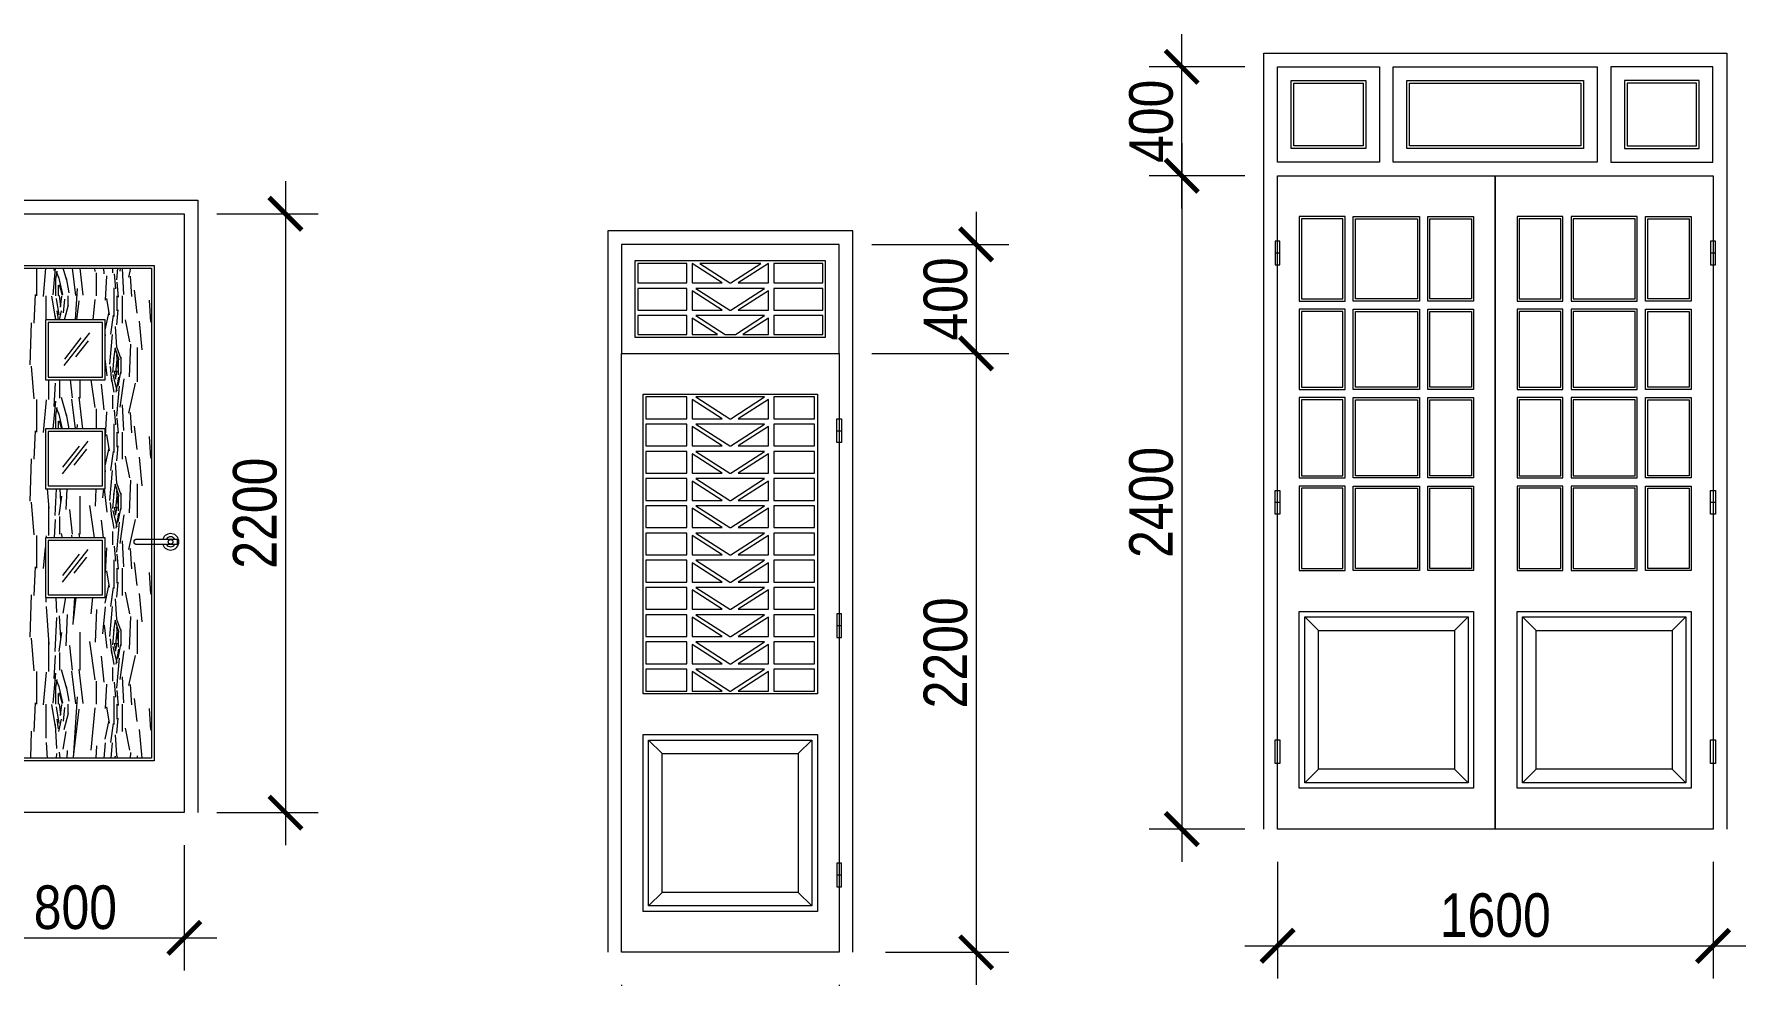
# Model space of a CAD drawing. Header units: millimetres. Extents: x -37049 to 129367, y 25385 to 90033.
# Drawn here: x 46464 to 52750, y 39067 to 42526 of the extents above; entities that cross this region are included whole.
import ezdxf

# ---------------------------------------------------------------- set-up
doc = ezdxf.new("R2010")
doc.units = ezdxf.units.MM
doc.header["$MEASUREMENT"] = 0
for name, color, linetype, lineweight in [('NCKHBAO', 191, 'Continuous', 13), ('NCUA', 4, 'Continuous', 20), ('NCUAKHBAO', 191, 'Continuous', 18), ('NCUAMANH', 32, 'Continuous', 9), ('NKT', 9, 'Continuous', 0), ('NMANH3', 25, 'Continuous', 9), ('NTHEP', 7, 'Continuous', 20)]:
    doc.layers.add(name, color=color, linetype=linetype, lineweight=lineweight)
doc.styles.add('AVO', font='vhelvcn.ttf')
doc.dimstyles.new('100', dxfattribs={"dimscale": 0, "dimtxt": 160, "dimasz": 120, "dimexe": 120, "dimexo": 120, "dimgap": 30, "dimtad": 1, "dimdec": 0, "dimzin": 0, "dimdsep": 46, "dimtxsty": 'AVO', "dimblk1": 'ARCHTICK', "dimblk2": 'ARCHTICK', "dimsah": 1, "dimcen": -2, "dimdle": 120, "dimclrd": 256, "dimclre": 256, "dimclrt": 7, "dimadec": 0, "dimazin": 0, "dimtfac": 1, "dimtdec": 0, "dimtix": 1, "dimtmove": 2, "dimatfit": 3, "dimldrblk": 'ARCHTICK', "dimfxl": 0, "dimtolj": 1, "dimtzin": 0, "dimlwd": 0, "dimlwe": 0, "dimarcsym": 0})

# ---------------------------------------------------------------- blocks, each defined once
blk = doc.blocks.new('_ARCHTICK')
at = {"color": 0, "linetype": 'ByBlock', "const_width": 0.15}
blk.add_lwpolyline([(-0.5, -0.5), (0.5, 0.5)], dxfattribs=at)
blk = doc.blocks.new('*D451')
at = {"layer": 'DEFPOINTS', "color": 0}
for p in [(51030.4, 39605.9), (52630.4, 39605.9), (52630.4, 39177)]:
    blk.add_point(p, dxfattribs=at)
at = {"layer": 'NKT', "lineweight": 0}
for p, q in [((51030.4, 39485.9), (51030.4, 39057)), ((52630.4, 39485.9), (52630.4, 39057)), ((50910.4, 39177), (52750.4, 39177))]:
    blk.add_line(p, q, dxfattribs=at)
at = {"layer": 'NKT', "lineweight": 0, "xscale": 120, "yscale": 120, "zscale": 120}
for p, rotation in [((51030.4, 39177), 179.9999999999985), ((52630.4, 39177), 359.9999999999985)]:
    blk.add_blockref('_ARCHTICK', p, dxfattribs=dict(at, rotation=rotation))
at = {"layer": 'NKT', "color": 7, "insert": (51830.4, 39288.7), "char_height": 160, "attachment_point": 5, "style": 'AVO'}
blk.add_mtext('\\A1;1600', dxfattribs=at)
blk = doc.blocks.new('*D452')
at = {"layer": 'DEFPOINTS', "color": 0}
for p in [(51030.4, 42005.7), (50678.6, 39605.9), (51030.4, 39605.9)]:
    blk.add_point(p, dxfattribs=at)
at = {"layer": 'NKT', "lineweight": 0}
for p, q in [((50678.6, 42125.7), (50678.6, 39485.9)), ((50910.4, 42005.7), (50558.6, 42005.7)), ((50910.4, 39605.9), (50558.6, 39605.9))]:
    blk.add_line(p, q, dxfattribs=at)
at = {"layer": 'NKT', "lineweight": 0, "xscale": 120, "yscale": 120, "zscale": 120}
for p, rotation in [((50678.6, 42005.7), 89.99999999999848), ((50678.6, 39605.9), 269.9999999999985)]:
    blk.add_blockref('_ARCHTICK', p, dxfattribs=dict(at, rotation=rotation))
at = {"layer": 'NKT', "color": 7, "insert": (50566.8, 40805.8), "char_height": 160, "attachment_point": 5, "rotation": 90, "style": 'AVO'}
blk.add_mtext('\\A1;2400', dxfattribs=at)
blk = doc.blocks.new('*D453')
at = {"layer": 'DEFPOINTS', "color": 0}
for p in [(50678.6, 42405.7), (51030.4, 42405.7), (51030.4, 42005.7)]:
    blk.add_point(p, dxfattribs=at)
at = {"layer": 'NKT', "lineweight": 0}
for p, q in [((50678.6, 41885.7), (50678.6, 42525.7)), ((50910.4, 42405.7), (50558.6, 42405.7)), ((50910.4, 42005.7), (50558.6, 42005.7))]:
    blk.add_line(p, q, dxfattribs=at)
at = {"layer": 'NKT', "lineweight": 0, "xscale": 120, "yscale": 120, "zscale": 120}
for p, rotation in [((50678.6, 42405.7), 89.99999999999847), ((50678.6, 42005.7), 269.9999999999985)]:
    blk.add_blockref('_ARCHTICK', p, dxfattribs=dict(at, rotation=rotation))
at = {"layer": 'NKT', "color": 7, "insert": (50566.8, 42205.7), "char_height": 160, "attachment_point": 5, "rotation": 90, "style": 'AVO'}
blk.add_mtext('\\A1;400', dxfattribs=at)
blk = doc.blocks.new('*D478')
at = {"layer": 'DEFPOINTS', "color": 0}
for p in [(48620.3, 39153.2), (49420.3, 39153.2), (49420.3, 38787.4)]:
    blk.add_point(p, dxfattribs=at)
at = {"layer": 'NKT', "lineweight": 0}
for p, q in [((48620.3, 39033.2), (48620.3, 38667.4)), ((49420.3, 39033.2), (49420.3, 38667.4)), ((48500.3, 38787.4), (49540.3, 38787.4))]:
    blk.add_line(p, q, dxfattribs=at)
at = {"layer": 'NKT', "lineweight": 0, "xscale": 120, "yscale": 120, "zscale": 120}
for p, rotation in [((48620.3, 38787.4), 179.9999999999985), ((49420.3, 38787.4), 359.9999999999985)]:
    blk.add_blockref('_ARCHTICK', p, dxfattribs=dict(at, rotation=rotation))
at = {"layer": 'NKT', "color": 7, "insert": (49020.3, 38899.1), "char_height": 160, "attachment_point": 5, "style": 'AVO'}
blk.add_mtext('\\A1;800', dxfattribs=at)
blk = doc.blocks.new('*D479')
at = {"layer": 'DEFPOINTS', "color": 0}
for p in [(49420.3, 41753.1), (49420.3, 41353.1), (49923.3, 41353.1)]:
    blk.add_point(p, dxfattribs=at)
at = {"layer": 'NKT', "lineweight": 0}
for p, q in [((49923.3, 41873.1), (49923.3, 41233.1)), ((49540.3, 41753.1), (50043.3, 41753.1)), ((49540.3, 41353.1), (50043.3, 41353.1))]:
    blk.add_line(p, q, dxfattribs=at)
at = {"layer": 'NKT', "lineweight": 0, "xscale": 120, "yscale": 120, "zscale": 120}
for p, rotation in [((49923.3, 41753.1), 89.99999999999848), ((49923.3, 41353.1), 269.9999999999985)]:
    blk.add_blockref('_ARCHTICK', p, dxfattribs=dict(at, rotation=rotation))
at = {"layer": 'NKT', "color": 7, "insert": (49811.6, 41553.1), "char_height": 160, "attachment_point": 5, "rotation": 90, "style": 'AVO'}
blk.add_mtext('\\A1;400', dxfattribs=at)
blk = doc.blocks.new('*D480')
at = {"layer": 'DEFPOINTS', "color": 0}
for p in [(49420.3, 41353.1), (49470.3, 39153.2), (49923.3, 39153.2)]:
    blk.add_point(p, dxfattribs=at)
at = {"layer": 'NKT', "lineweight": 0}
for p, q in [((49923.3, 41473.1), (49923.3, 39033.2)), ((49540.3, 41353.1), (50043.3, 41353.1)), ((49590.3, 39153.2), (50043.3, 39153.2))]:
    blk.add_line(p, q, dxfattribs=at)
at = {"layer": 'NKT', "lineweight": 0, "xscale": 120, "yscale": 120, "zscale": 120}
for p, rotation in [((49923.3, 41353.1), 89.99999999999848), ((49923.3, 39153.2), 269.9999999999985)]:
    blk.add_blockref('_ARCHTICK', p, dxfattribs=dict(at, rotation=rotation))
at = {"layer": 'NKT', "color": 7, "insert": (49811.6, 40253.1), "char_height": 160, "attachment_point": 5, "rotation": 90, "style": 'AVO'}
blk.add_mtext('\\A1;2200', dxfattribs=at)
blk = doc.blocks.new('A$C4F583141')
at = {"layer": 'NMANH3'}
for p, q in [((0, 0), (112.9, 144)), ((2.1, 29.3), (74.8, 122.1)), ((51.5, 39.4), (106.5, 109.4))]:
    blk.add_line(p, q, dxfattribs=at)
blk = doc.blocks.new('A$C1F1B4075')
at = {"layer": 'NTHEP', "ltscale": 10000}
blk.add_lwpolyline([(10, 40.4), (158.4, 40.4), (158.4, 20.2), (10, 20.2, -0.414214), (0, 30.2), (0, 30.4, -0.414214)], format="xyb", close=True, dxfattribs=at)
blk.add_circle((134, 30.3), 8.5, dxfattribs=at)
for radius, start, end in [(30.3, 199.46085, 160.53915), (18.2, 33.57988, 146.42012), (18.2, 213.57988, 326.42012)]:
    blk.add_arc((134, 30.3), radius, start, end, dxfattribs=at)
blk = doc.blocks.new('*D722')
at = {"layer": 'DEFPOINTS', "color": 0}
for p in [(46214.8, 39666.2), (47014.8, 39666.2), (47014.8, 39205.9)]:
    blk.add_point(p, dxfattribs=at)
at = {"layer": 'NKT', "lineweight": 0}
for p, q in [((46214.8, 39546.2), (46214.8, 39085.9)), ((47014.8, 39546.2), (47014.8, 39085.9)), ((46094.8, 39205.9), (47134.8, 39205.9))]:
    blk.add_line(p, q, dxfattribs=at)
at = {"layer": 'NKT', "lineweight": 0, "xscale": 120, "yscale": 120, "zscale": 120}
for p, rotation in [((46214.8, 39205.9), 179.9999999999985), ((47014.8, 39205.9), 359.9999999999985)]:
    blk.add_blockref('_ARCHTICK', p, dxfattribs=dict(at, rotation=rotation))
at = {"layer": 'NKT', "color": 7, "insert": (46614.8, 39317.6), "char_height": 160, "attachment_point": 5, "style": 'AVO'}
blk.add_mtext('\\A1;800', dxfattribs=at)
blk = doc.blocks.new('*D723')
at = {"layer": 'DEFPOINTS', "color": 0}
for p in [(47014.8, 41866.2), (47014.8, 39666.2), (47386.6, 39666.2)]:
    blk.add_point(p, dxfattribs=at)
at = {"layer": 'NKT', "lineweight": 0}
for p, q in [((47386.6, 41986.2), (47386.6, 39546.2)), ((47134.8, 41866.2), (47506.6, 41866.2)), ((47134.8, 39666.2), (47506.6, 39666.2))]:
    blk.add_line(p, q, dxfattribs=at)
at = {"layer": 'NKT', "lineweight": 0, "xscale": 120, "yscale": 120, "zscale": 120}
for p, rotation in [((47386.6, 41866.2), 89.99999999999848), ((47386.6, 39666.2), 269.9999999999985)]:
    blk.add_blockref('_ARCHTICK', p, dxfattribs=dict(at, rotation=rotation))
at = {"layer": 'NKT', "color": 7, "insert": (47274.9, 40766.2), "char_height": 160, "attachment_point": 5, "rotation": 90, "style": 'AVO'}
blk.add_mtext('\\A1;2200', dxfattribs=at)

msp = doc.modelspace()

# ---------------------------------------------------------------- hatches: boundary and pattern name
at = {"layer": 'NCUAMANH', "lineweight": 0, "ltscale": 10000}
h = msp.add_hatch(dxfattribs=at)
h.set_pattern_fill('WOOD8,_O', color=256, scale=500, angle=90, pattern_type=2)
h.set_pattern_definition([(79.6952, (-1526240.027, -1189783.603), (499.9974378, 3000.0004804), [55.9015, -5534.268]), (90, (-1526230.03, -1189728.6), (-500, 500), [55, -445]), (108.4349, (-1526230.03, -1189673.6), (-499.999202, 1000.000217), [47.434, -1533.7045]), (262.875, (-1526245.027, -1189628.603), (499.999141, 3500.00019), [40.3115, -3990.8175]), (264.8056, (-1526250.027, -1189668.603), (499.9976123, 5000.000335), [55.227, -5467.4535]), (284.0362, (-1526255.03, -1189723.6), (499.999029, -1500.000273), [61.8465, -1999.706]), (99.4623, (-1526240.03, -1189743.6), (-499.9990696, 2500.000387), [30.414, -3010.9675]), (83.6598, (-1526245.027, -1189713.603), (-500.0007895, -3999.9997013), [45.277, -4482.4155]), (275.7106, (-1526240.027, -1189668.603), (500.0006573, -4499.9997117), [50.2495, -4974.6885]), (258.6901, (-1526235.03, -1189718.6), (499.998816, 2000.000376), [25.495, -2524.0145]), (84.8056, (-1526235.027, -1189828.603), (-499.9976123, -5000.000335), [55.227, -5467.4535]), (78.6901, (-1526230.03, -1189773.6), (-499.998816, -2000.000376), [50.99, -2498.5195]), (90, (-1526220.03, -1189723.6), (-500, 500), [60, -440]), (110.556, (-1526220.027, -1189663.603), (-999.9979982, 2500.0009223), [42.72, -4229.282]), (93.8141, (-1526235.027, -1189623.603), (-500.003062, 6999.9996707), [75.1665, -7441.4815]), (84.8056, (-1526240.027, -1189548.603), (-499.9976123, -5000.000335), [55.227, -5467.4535]), (90, (-1526235.03, -1189493.6), (-500, 500), [55, -445]), (95.1944, (-1526235.027, -1189938.603), (-499.9976123, 5000.000335), [55.227, -5467.4535]), (84.8056, (-1526240.027, -1189883.603), (-499.9976123, -5000.000335), [55.227, -5467.4535]), (90, (-1526245.03, -1189938.6), (-500, 500), [30, -470]), (95.1944, (-1526245.027, -1189908.603), (-499.9976123, 5000.000335), [55.227, -5467.4535]), (90, (-1526250.03, -1189853.6), (-500, 500), [50, -450]), (100.3048, (-1526250.027, -1189803.603), (499.9974378, -3000.0004804), [55.9015, -5534.268]), (95.1944, (-1526260.027, -1189748.603), (-499.9976123, 5000.000335), [55.227, -5467.4535]), (84.8056, (-1526265.027, -1189693.603), (-499.9976123, -5000.000335), [55.227, -5467.4535]), (84.8056, (-1526260.027, -1189638.603), (-499.9976123, -5000.000335), [55.227, -5467.4535]), (81.8699, (-1526255.03, -1189583.6), (-499.999678, -2999.9998882), [70.7105, -3464.823]), (90, (-1526245.03, -1189513.6), (-500, 500), [75, -425]), (77.4712, (-1525945.027, -1189533.603), (499.9998015, 2500.0001602), [46.0975, -4563.6745]), (84.2894, (-1525935.027, -1189488.603), (-500.0006573, -4499.9997117), [50.2495, -4974.6885]), (98.1301, (-1525945.03, -1189533.6), (-499.999678, 2999.9998882), [35.3555, -3500.1785]), (99.4623, (-1525950.03, -1189498.6), (-499.9990696, 2500.000387), [60.8275, -2980.5535]), (90, (-1525960.03, -1189938.6), (-500, 500), [60, -440]), (80.5377, (-1525960.03, -1189878.6), (-499.9990696, -2500.000387), [30.414, -3010.9675]), (291.8014, (-1525955.03, -1189848.6), (-499.9999553, 1500.0001365), [26.926, -2665.6565]), (282.9946, (-1525945.027, -1189873.603), (-999.9987888, 4500.0003839), [66.7085, -6604.1235]), (82.875, (-1525945.027, -1189478.603), (-499.999141, -3500.00019), [40.3115, -3990.8175]), (97.125, (-1525945.027, -1189478.603), (-499.999141, 3500.00019), [40.3115, -3990.8175]), (90, (-1525950.03, -1189938.6), (-500, 500), [40, -460]), (284.0362, (-1525950.03, -1189898.6), (499.999029, -1500.000273), [41.231, -2020.322]), (86.6335, (-1525965.027, -1189828.603), (-500.00548168, -7999.999661), [85.147, -8429.5465]), (87.7094, (-1525960.027, -1189743.603), (-499.99787656, -12000.00006459), [125.1, -12384.896]), (93.1798, (-1525955.027, -1189618.603), (-499.99552116, 8500.00025135), [90.139, -8923.7395]), (99.4623, (-1525960.03, -1189528.6), (-499.9990696, 2500.000387), [91.2415, -2950.14]), (100.3048, (-1525915.027, -1189938.603), (499.9974378, -3000.0004804), [55.9015, -5534.268]), (105.9454, (-1525925.03, -1189883.6), (499.9999446, -2000.0000633), [72.801, -3567.254]), (90, (-1525945.03, -1189813.6), (-500, 500), [65, -435]), (81.8699, (-1525945.03, -1189748.6), (-499.999678, -2999.9998882), [70.7105, -3464.823]), (93.5763, (-1525935.027, -1189678.603), (-499.99535867, 7500.00032717), [80.156, -7935.4535]), (81.2538, (-1525940.027, -1189598.603), (500.0020985, 3499.9996682), [65.7645, -6510.7085]), (75.9638, (-1525930.03, -1189533.6), (-499.999029, -1500.000273), [61.8465, -1999.706]), (90, (-1525915.03, -1189473.6), (-500, 500), [35, -465]), (264.8056, (-1525965.027, -1189828.603), (499.9976123, 5000.000335), [110.4535, -5412.227]), (85.2364, (-1525995.027, -1189938.603), (-499.9957663, -5500.0004732), [120.416, -5900.3815]), (90, (-1525985.03, -1189818.6), (-500, 500), [115, -385]), (94.0856, (-1525985.027, -1189703.603), (-499.9980662, 6500.0000745), [140.3565, -6877.4775]), (90, (-1525995.03, -1189563.6), (-500, 500), [125, -375]), (97.125, (-1525890.027, -1189938.603), (-499.999141, 3500.00019), [120.934, -3910.195]), (96.3402, (-1525905.027, -1189818.603), (-500.0007895, 3999.9997013), [90.554, -4437.1385]), (87.5104, (-1525915.027, -1189728.603), (-500.00893264, -10999.99973985), [115.1085, -11395.756]), (83.4802, (-1525910.027, -1189613.603), (-1499.99976262, -12999.99989544), [176.139, -17437.776]), (93.0128, (-1526215.027, -1189938.603), (-500.00205244, 9000.00000585), [95.1315, -9418.0175]), (81.8699, (-1526220.03, -1189843.6), (-499.999678, -2999.9998882), [106.066, -3429.468]), (87.6141, (-1526205.027, -1189738.603), (-499.99138528, -11500.00026194), [120.104, -11890.308]), (100.6197, (-1526200.027, -1189618.603), (1000.00404156, -5499.9992023), [81.394, -8058.016]), (90, (-1526215.03, -1189538.6), (-500, 500), [100, -400]), (86.8202, (-1526275.027, -1189938.603), (-499.99552116, -8500.00025135), [90.139, -8923.7395]), (96.009, (-1526270.027, -1189848.603), (499.99965874, -4999.99987545), [95.525, -9456.9615]), (96.7098, (-1526280.027, -1189753.603), (499.99694062, -4500.00049888), [85.586, -8473.035]), (84.2894, (-1526290.027, -1189668.603), (-500.0006573, -4499.9997117), [100.499, -4924.439]), (77.9052, (-1526280.027, -1189568.603), (-1000.00336674, -4499.9993008), [71.589, -7087.3215]), (99.4623, (-1526265.03, -1189498.6), (-499.9990696, 2500.000387), [60.8275, -2980.5535]), (93.8141, (-1526180.027, -1189938.603), (-500.003062, 6999.9996707), [75.1665, -7441.4815]), (77.1957, (-1526185.027, -1189863.603), (-1500.00369384, -6499.99892344), [112.805, -11167.709]), (90, (-1526160.03, -1189753.6), (-500, 500), [125, -375]), (95.4403, (-1526160.027, -1189628.603), (499.99668562, -5500.0001561), [105.475, -10442.0365]), (96.7098, (-1526170.027, -1189523.603), (499.99694062, -4500.00049888), [85.586, -8473.035]), (90, (-1526310.03, -1189938.6), (-500, 500), [85, -415]), (98.1301, (-1526310.03, -1189853.6), (-499.999678, 2999.9998882), [141.4215, -3394.1125]), (87.6141, (-1526330.027, -1189713.603), (-499.99138528, -11500.00026194), [120.104, -11890.308]), (84.4725, (-1526325.027, -1189593.603), (999.99268983, 10500.0008597), [155.724, -15416.6875]), (96.8428, (-1525855.027, -1189938.603), (1000.00399896, -8499.99968274), [125.897, -12463.7815]), (90, (-1525870.03, -1189813.6), (-500, 500), [140, -360]), (86.3478, (-1525870.027, -1189673.603), (-999.993649265, -15500.00047111), [235.478, -23312.3455]), (90, (-1526030.03, -1189938.6), (-500, 500), [120, -380]), (94.7636, (-1526030.027, -1189818.603), (-499.9957663, 5500.0004732), [120.416, -5900.3815]), (88.1524, (-1526040.027, -1189698.603), (-499.99716989, -15000.00023215), [155.0805, -15352.982]), (87.2737, (-1526035.027, -1189543.603), (-499.99800886, -10000.0001475), [105.119, -10406.779]), (84.8056, (-1526110.027, -1189938.603), (-499.9976123, -5000.000335), [110.4535, -5412.227]), (90, (-1526100.03, -1189828.6), (-500, 500), [160, -340]), (91.9092, (-1526100.027, -1189668.603), (-500.01212054, 14499.99951579), [150.0835, -14858.2475]), (93.5763, (-1526105.027, -1189518.603), (-499.99535867, 7500.00032717), [80.156, -7935.4535])])
h.paths.add_polyline_path([(46894.8, 40651), (46840.6, 40651, -0.414214), (46830.6, 40661), (46830.6, 40661.2, -0.414214), (46840.6, 40671.2), (46894.8, 40671.2), (46894.8, 41666.2), (46334.8, 41666.2), (46334.8, 39866.2), (46894.8, 39866.2)])
h.paths.add_polyline_path([(46504.8, 40456.2), (46504.8, 40676.2), (46724.8, 40676.2), (46724.8, 40456.2)], flags=16)
h.paths.add_polyline_path([(46514.8, 40466.2), (46514.8, 40666.2), (46714.8, 40666.2), (46714.8, 40466.2)], flags=0)
h.paths.add_polyline_path([(46504.8, 40856.2), (46504.8, 41076.2), (46724.8, 41076.2), (46724.8, 40856.2)], flags=16)
h.paths.add_polyline_path([(46514.8, 40866.2), (46514.8, 41066.2), (46714.8, 41066.2), (46714.8, 40866.2)], flags=0)
h.paths.add_polyline_path([(46504.8, 41256.2), (46504.8, 41476.2), (46724.8, 41476.2), (46724.8, 41256.2)], flags=16)
h.paths.add_polyline_path([(46514.8, 41266.2), (46514.8, 41466.2), (46714.8, 41466.2), (46714.8, 41266.2)], flags=0)

# ---------------------------------------------------------------- linework, layer by layer
at = {"layer": 'NCKHBAO'}
for points in [[(50980.4, 39605.9), (50980.4, 42455.7), (52680.4, 42455.7), (52680.4, 39605.9)], [(49470.3, 39153.2), (49470.3, 41803.1), (48570.3, 41803.1), (48570.3, 39153.2)]]:
    msp.add_lwpolyline(points, dxfattribs=at)
at = {"layer": 'NCUA'}
for p, q in [((51039.5, 41721.7), (51021.3, 41721.7)), ((52639.5, 41721.7), (52621.3, 41721.7)), ((49411.2, 41069.1), (49429.4, 41069.1)), ((51039.5, 40805.8), (51021.3, 40805.8)), ((52639.5, 40805.8), (52621.3, 40805.8)), ((49411.2, 40353.1), (49429.4, 40353.1)), ((49411.2, 39437.2), (49429.4, 39437.2))]:
    msp.add_line(p, q, dxfattribs=at)
for points in [[(51405.1, 42405.7), (51405.1, 42055.7), (51030.4, 42055.7), (51030.4, 42405.7), (51405.1, 42405.7)], [(51455.1, 42055.7), (51455.1, 42405.7), (52204.6, 42405.7), (52204.6, 42055.7), (51455.1, 42055.7)], [(52254.6, 42405.7), (52254.6, 42055.7), (52629.4, 42055.7), (52629.4, 42405.7), (52254.6, 42405.7)]]:
    msp.add_lwpolyline(points, dxfattribs=at)
for points in [[(51080.4, 42355.7), (51355.1, 42355.7), (51355.1, 42105.7), (51080.4, 42105.7)], [(51505.1, 42355.7), (52154.6, 42355.7), (52154.6, 42105.7), (51505.1, 42105.7)], [(52579.4, 42355.7), (52304.6, 42355.7), (52304.6, 42105.7), (52579.4, 42105.7)], [(51830.4, 39605.9), (51030.4, 39605.9), (51030.4, 42005.7), (51830.4, 42005.7)], [(52630.4, 39605.9), (51830.4, 39605.9), (51830.4, 42005.7), (52630.4, 42005.7)], [(51278.7, 41855.7), (51110.4, 41855.7), (51110.4, 41545.7), (51278.7, 41545.7)], [(51308.7, 41855.7), (51552.1, 41855.7), (51552.1, 41545.7), (51308.7, 41545.7)], [(51582.1, 41855.7), (51750.4, 41855.7), (51750.4, 41545.7), (51582.1, 41545.7)], [(52078.7, 41855.7), (51910.4, 41855.7), (51910.4, 41545.7), (52078.7, 41545.7)], [(52352.1, 41855.7), (52108.7, 41855.7), (52108.7, 41545.7), (52352.1, 41545.7)], [(52382.1, 41855.7), (52550.4, 41855.7), (52550.4, 41545.7), (52382.1, 41545.7)], [(48620.3, 41353.1), (49420.3, 41353.1), (49420.3, 41753.1), (48620.3, 41753.1)], [(51039.5, 41765.3), (51021.3, 41765.3), (51021.3, 41678.1), (51039.5, 41678.1)], [(52639.5, 41765.3), (52621.3, 41765.3), (52621.3, 41678.1), (52639.5, 41678.1)], [(49370.3, 41693.1), (48670.3, 41693.1), (48670.3, 41413.1), (49370.3, 41413.1)], [(51278.7, 41515.7), (51110.4, 41515.7), (51110.4, 41220.6), (51278.7, 41220.6)], [(51308.7, 41515.7), (51552.1, 41515.7), (51552.1, 41220.6), (51308.7, 41220.6)], [(51582.1, 41515.7), (51750.4, 41515.7), (51750.4, 41220.6), (51582.1, 41220.6)], [(52078.7, 41515.7), (51910.4, 41515.7), (51910.4, 41220.6), (52078.7, 41220.6)], [(52352.1, 41515.7), (52108.7, 41515.7), (52108.7, 41220.6), (52352.1, 41220.6)], [(52382.1, 41515.7), (52550.4, 41515.7), (52550.4, 41220.6), (52382.1, 41220.6)], [(49420.3, 39153.2), (48620.3, 39153.2), (48620.3, 41353.1), (49420.3, 41353.1)], [(48700.3, 41203.1), (49340.3, 41203.1), (49340.3, 40102.9), (48700.3, 40102.9)], [(51278.7, 41190.6), (51110.4, 41190.6), (51110.4, 40895.6), (51278.7, 40895.6)], [(51308.7, 41190.6), (51552.1, 41190.6), (51552.1, 40895.6), (51308.7, 40895.6)], [(51582.1, 41190.6), (51750.4, 41190.6), (51750.4, 40895.6), (51582.1, 40895.6)], [(52078.7, 41190.6), (51910.4, 41190.6), (51910.4, 40895.6), (52078.7, 40895.6)], [(52352.1, 41190.6), (52108.7, 41190.6), (52108.7, 40895.6), (52352.1, 40895.6)], [(52382.1, 41190.6), (52550.4, 41190.6), (52550.4, 40895.6), (52382.1, 40895.6)], [(49411.2, 41112.7), (49429.4, 41112.7), (49429.4, 41025.5), (49411.2, 41025.5)], [(51278.7, 40865.6), (51110.4, 40865.6), (51110.4, 40555.6), (51278.7, 40555.6)], [(51308.7, 40865.6), (51552.1, 40865.6), (51552.1, 40555.6), (51308.7, 40555.6)], [(51582.1, 40865.6), (51750.4, 40865.6), (51750.4, 40555.6), (51582.1, 40555.6)], [(52078.7, 40865.6), (51910.4, 40865.6), (51910.4, 40555.6), (52078.7, 40555.6)], [(52352.1, 40865.6), (52108.7, 40865.6), (52108.7, 40555.6), (52352.1, 40555.6)], [(52382.1, 40865.6), (52550.4, 40865.6), (52550.4, 40555.6), (52382.1, 40555.6)], [(51039.5, 40762.2), (51021.3, 40762.2), (51021.3, 40849.4), (51039.5, 40849.4)], [(52639.5, 40762.2), (52621.3, 40762.2), (52621.3, 40849.4), (52639.5, 40849.4)], [(49411.2, 40309.5), (49429.4, 40309.5), (49429.4, 40396.7), (49411.2, 40396.7)], [(51750.4, 39755.9), (51110.4, 39755.9), (51110.4, 40405.6), (51750.4, 40405.6)], [(52550.4, 39755.9), (51910.4, 39755.9), (51910.4, 40405.6), (52550.4, 40405.6)], [(49340.3, 39303.2), (48700.3, 39303.2), (48700.3, 39952.9), (49340.3, 39952.9)], [(51039.5, 39846.3), (51021.3, 39846.3), (51021.3, 39933.5), (51039.5, 39933.5)], [(52639.5, 39846.3), (52621.3, 39846.3), (52621.3, 39933.5), (52639.5, 39933.5)], [(49411.2, 39393.6), (49429.4, 39393.6), (49429.4, 39480.8), (49411.2, 39480.8)]]:
    msp.add_lwpolyline(points, close=True, dxfattribs=at)
at = {"layer": 'NCUA', "ltscale": 10000}
msp.add_lwpolyline([(46214.8, 39666.2), (46214.8, 41866.2), (47014.8, 41866.2), (47014.8, 39666.2), (46214.8, 39666.2)], dxfattribs=at)
for points in [[(46324.8, 41676.2), (46904.8, 41676.2), (46904.8, 39856.2), (46324.8, 39856.2)], [(46504.8, 41256.2), (46724.8, 41256.2), (46724.8, 41476.2), (46504.8, 41476.2)], [(46504.8, 40856.2), (46724.8, 40856.2), (46724.8, 41076.2), (46504.8, 41076.2)], [(46504.8, 40456.2), (46724.8, 40456.2), (46724.8, 40676.2), (46504.8, 40676.2)]]:
    msp.add_lwpolyline(points, close=True, dxfattribs=at)
at = {"layer": 'NCUAKHBAO', "ltscale": 10000}
msp.add_lwpolyline([(46164.8, 39666.2), (46164.8, 41916.2), (47064.8, 41916.2), (47064.8, 39666.2)], dxfattribs=at)
at = {"layer": 'NCUAMANH'}
for p, q in [((51130.4, 40385.6), (51180.4, 40335.6)), ((51680.4, 40335.6), (51730.4, 40385.6)), ((51930.4, 40385.6), (51980.4, 40335.6)), ((52480.4, 40335.6), (52530.4, 40385.6)), ((51130.4, 39775.9), (51180.4, 39825.9)), ((51680.4, 39825.9), (51730.4, 39775.9)), ((51930.4, 39775.9), (51980.4, 39825.9)), ((52480.4, 39825.9), (52530.4, 39775.9))]:
    msp.add_line(p, q, dxfattribs=at)
for points in [[(51090.4, 42345.7), (51345.1, 42345.7), (51345.1, 42115.7), (51090.4, 42115.7)], [(51515.1, 42345.7), (52144.6, 42345.7), (52144.6, 42115.7), (51515.1, 42115.7)], [(52569.4, 42345.7), (52314.6, 42345.7), (52314.6, 42115.7), (52569.4, 42115.7)], [(51270.7, 41847.7), (51118.4, 41847.7), (51118.4, 41553.7), (51270.7, 41553.7)], [(51316.7, 41847.7), (51544.1, 41847.7), (51544.1, 41553.7), (51316.7, 41553.7)], [(51590.1, 41847.7), (51742.4, 41847.7), (51742.4, 41553.7), (51590.1, 41553.7)], [(52070.7, 41847.7), (51918.4, 41847.7), (51918.4, 41553.7), (52070.7, 41553.7)], [(52344.1, 41847.7), (52116.7, 41847.7), (52116.7, 41553.7), (52344.1, 41553.7)], [(52390.1, 41847.7), (52542.4, 41847.7), (52542.4, 41553.7), (52390.1, 41553.7)], [(51270.7, 41507.7), (51118.4, 41507.7), (51118.4, 41228.6), (51270.7, 41228.6)], [(51316.7, 41507.7), (51544.1, 41507.7), (51544.1, 41228.6), (51316.7, 41228.6)], [(51590.1, 41507.7), (51742.4, 41507.7), (51742.4, 41228.6), (51590.1, 41228.6)], [(52070.7, 41507.7), (51918.4, 41507.7), (51918.4, 41228.6), (52070.7, 41228.6)], [(52344.1, 41507.7), (52116.7, 41507.7), (52116.7, 41228.6), (52344.1, 41228.6)], [(52390.1, 41507.7), (52542.4, 41507.7), (52542.4, 41228.6), (52390.1, 41228.6)], [(51270.7, 41182.6), (51118.4, 41182.6), (51118.4, 40903.6), (51270.7, 40903.6)], [(51316.7, 41182.6), (51544.1, 41182.6), (51544.1, 40903.6), (51316.7, 40903.6)], [(51590.1, 41182.6), (51742.4, 41182.6), (51742.4, 40903.6), (51590.1, 40903.6)], [(52070.7, 41182.6), (51918.4, 41182.6), (51918.4, 40903.6), (52070.7, 40903.6)], [(52344.1, 41182.6), (52116.7, 41182.6), (52116.7, 40903.6), (52344.1, 40903.6)], [(52390.1, 41182.6), (52542.4, 41182.6), (52542.4, 40903.6), (52390.1, 40903.6)], [(51270.7, 40857.6), (51118.4, 40857.6), (51118.4, 40563.6), (51270.7, 40563.6)], [(51316.7, 40857.6), (51544.1, 40857.6), (51544.1, 40563.6), (51316.7, 40563.6)], [(51590.1, 40857.6), (51742.4, 40857.6), (51742.4, 40563.6), (51590.1, 40563.6)], [(52070.7, 40857.6), (51918.4, 40857.6), (51918.4, 40563.6), (52070.7, 40563.6)], [(52344.1, 40857.6), (52116.7, 40857.6), (52116.7, 40563.6), (52344.1, 40563.6)], [(52390.1, 40857.6), (52542.4, 40857.6), (52542.4, 40563.6), (52390.1, 40563.6)], [(51730.4, 39775.9), (51130.4, 39775.9), (51130.4, 40385.6), (51730.4, 40385.6)], [(52530.4, 39775.9), (51930.4, 39775.9), (51930.4, 40385.6), (52530.4, 40385.6)], [(51680.4, 39825.9), (51180.4, 39825.9), (51180.4, 40335.6), (51680.4, 40335.6)], [(52480.4, 39825.9), (51980.4, 39825.9), (51980.4, 40335.6), (52480.4, 40335.6)]]:
    msp.add_lwpolyline(points, close=True, dxfattribs=at)
at = {"layer": 'NCUAMANH', "ltscale": 10000}
for points in [[(46334.8, 41666.2), (46894.8, 41666.2), (46894.8, 39866.2), (46334.8, 39866.2)], [(46514.8, 41266.2), (46714.8, 41266.2), (46714.8, 41466.2), (46514.8, 41466.2)], [(46514.8, 40866.2), (46714.8, 40866.2), (46714.8, 41066.2), (46514.8, 41066.2)], [(46514.8, 40466.2), (46714.8, 40466.2), (46714.8, 40666.2), (46514.8, 40666.2)]]:
    msp.add_lwpolyline(points, close=True, dxfattribs=at)
at = {"layer": 'NTHEP'}
for p, q in [((48720.3, 39932.9), (48770.3, 39882.9)), ((49270.3, 39882.9), (49320.3, 39932.9)), ((48720.3, 39323.2), (48770.3, 39373.2)), ((49270.3, 39373.2), (49320.3, 39323.2))]:
    msp.add_line(p, q, dxfattribs=at)
for points in [[(48860.3, 41683.1), (48680.3, 41683.1), (48680.3, 41612), (48860.3, 41612)], [(48880.3, 41683.1), (48880.3, 41612), (48990.8, 41612)], [(49132.5, 41683.1), (48908, 41683.1), (49018.6, 41612), (49021.9, 41612)], [(49160.3, 41683.1), (49049.7, 41612), (49160.3, 41612)], [(49360.3, 41683.1), (49180.3, 41683.1), (49180.3, 41612), (49360.3, 41612)], [(48860.3, 41592), (48680.3, 41592), (48680.3, 41512), (48860.3, 41512)], [(48880.3, 41583.1), (48880.3, 41512), (48990.8, 41512)], [(49146.4, 41592), (48894.1, 41592), (49018.6, 41512), (49021.9, 41512)], [(49160.3, 41583.1), (49049.7, 41512), (49160.3, 41512)], [(49360.3, 41592), (49180.3, 41592), (49180.3, 41512), (49360.3, 41512)], [(48860.3, 41492), (48680.3, 41492), (48680.3, 41423.1), (48860.3, 41423.1)], [(48880.3, 41483.1), (48880.3, 41423.1), (48973.6, 41423.1)], [(49146.4, 41492), (48894.1, 41492), (49001.3, 41423.1), (49039.2, 41423.1)], [(49160.3, 41483.1), (49066.9, 41423.1), (49160.3, 41423.1)], [(49360.3, 41492), (49180.3, 41492), (49180.3, 41423.1), (49360.3, 41423.1)], [(48860.3, 41193.1), (48710.3, 41193.1), (48710.3, 41113.1), (48860.3, 41113.1)], [(48880.3, 41184.2), (48880.3, 41113.1), (48990.8, 41113.1)], [(49146.4, 41193.1), (48894.1, 41193.1), (49018.6, 41113.1), (49021.9, 41113.1)], [(49160.3, 41184.2), (49049.7, 41113.1), (49160.3, 41113.1)], [(49330.3, 41193.1), (49180.3, 41193.1), (49180.3, 41113.1), (49330.3, 41113.1)], [(48860.3, 41093.1), (48710.3, 41093.1), (48710.3, 41013.1), (48860.3, 41013.1)], [(48880.3, 41084.2), (48880.3, 41013.1), (48990.8, 41013.1)], [(49146.4, 41093.1), (48894.1, 41093.1), (49018.6, 41013.1), (49021.9, 41013.1)], [(49160.3, 41084.2), (49049.7, 41013.1), (49160.3, 41013.1)], [(49330.3, 41093.1), (49180.3, 41093.1), (49180.3, 41013.1), (49330.3, 41013.1)], [(48860.3, 40993.1), (48710.3, 40993.1), (48710.3, 40913.1), (48860.3, 40913.1)], [(49146.4, 40993.1), (48894.1, 40993.1), (49018.6, 40913.1), (49021.9, 40913.1)], [(49330.3, 40993.1), (49180.3, 40993.1), (49180.3, 40913.1), (49330.3, 40913.1)], [(48880.3, 40984.2), (48880.3, 40913.1), (48990.8, 40913.1)], [(49160.3, 40984.2), (49049.7, 40913.1), (49160.3, 40913.1)], [(48860.3, 40893.1), (48710.3, 40893.1), (48710.3, 40813.1), (48860.3, 40813.1)], [(48880.3, 40884.2), (48880.3, 40813.1), (48990.8, 40813.1)], [(49146.4, 40893.1), (48894.1, 40893.1), (49018.6, 40813.1), (49021.9, 40813.1)], [(49160.3, 40884.2), (49049.7, 40813.1), (49160.3, 40813.1)], [(49330.3, 40893.1), (49180.3, 40893.1), (49180.3, 40813.1), (49330.3, 40813.1)], [(48860.3, 40793.1), (48710.3, 40793.1), (48710.3, 40713.1), (48860.3, 40713.1)], [(48880.3, 40784.2), (48880.3, 40713.1), (48990.8, 40713.1)], [(49146.4, 40793.1), (48894.1, 40793.1), (49018.6, 40713.1), (49021.9, 40713.1)], [(49160.3, 40784.2), (49049.7, 40713.1), (49160.3, 40713.1)], [(49330.3, 40793.1), (49180.3, 40793.1), (49180.3, 40713.1), (49330.3, 40713.1)], [(48860.3, 40693.1), (48710.3, 40693.1), (48710.3, 40613.1), (48860.3, 40613.1)], [(48880.3, 40684.2), (48880.3, 40613.1), (48990.8, 40613.1)], [(49146.4, 40693.1), (48894.1, 40693.1), (49018.6, 40613.1), (49021.9, 40613.1)], [(49160.3, 40684.2), (49049.7, 40613.1), (49160.3, 40613.1)], [(49330.3, 40693.1), (49180.3, 40693.1), (49180.3, 40613.1), (49330.3, 40613.1)], [(48860.3, 40593.1), (48710.3, 40593.1), (48710.3, 40513.1), (48860.3, 40513.1)], [(48880.3, 40584.2), (48880.3, 40513.1), (48990.8, 40513.1)], [(49146.4, 40593.1), (48894.1, 40593.1), (49018.6, 40513.1), (49021.9, 40513.1)], [(49160.3, 40584.2), (49049.7, 40513.1), (49160.3, 40513.1)], [(49330.3, 40593.1), (49180.3, 40593.1), (49180.3, 40513.1), (49330.3, 40513.1)], [(48860.3, 40493.1), (48710.3, 40493.1), (48710.3, 40413.1), (48860.3, 40413.1)], [(49146.4, 40493.1), (48894.1, 40493.1), (49018.6, 40413.1), (49021.9, 40413.1)], [(49330.3, 40493.1), (49180.3, 40493.1), (49180.3, 40413.1), (49330.3, 40413.1)], [(48880.3, 40484.2), (48880.3, 40413.1), (48990.8, 40413.1)], [(49160.3, 40484.2), (49049.7, 40413.1), (49160.3, 40413.1)], [(48860.3, 40393.1), (48710.3, 40393.1), (48710.3, 40313.1), (48860.3, 40313.1)], [(48880.3, 40384.2), (48880.3, 40313.1), (48990.8, 40313.1)], [(49146.4, 40393.1), (48894.1, 40393.1), (49018.6, 40313.1), (49021.9, 40313.1)], [(49160.3, 40384.2), (49049.7, 40313.1), (49160.3, 40313.1)], [(49330.3, 40393.1), (49180.3, 40393.1), (49180.3, 40313.1), (49330.3, 40313.1)], [(48860.3, 40293.1), (48710.3, 40293.1), (48710.3, 40213.1), (48860.3, 40213.1)], [(48880.3, 40284.2), (48880.3, 40213.1), (48990.8, 40213.1)], [(49146.4, 40293.1), (48894.1, 40293.1), (49018.6, 40213.1), (49021.9, 40213.1)], [(49160.3, 40284.2), (49049.7, 40213.1), (49160.3, 40213.1)], [(49330.3, 40293.1), (49180.3, 40293.1), (49180.3, 40213.1), (49330.3, 40213.1)], [(48860.3, 40193.1), (48710.3, 40193.1), (48710.3, 40112.9), (48860.3, 40112.9)], [(48880.3, 40184.2), (48880.3, 40112.9), (48991.1, 40112.9)], [(49146.4, 40193.1), (48894.1, 40193.1), (49018.9, 40112.9), (49021.7, 40112.9)], [(49160.3, 40184.2), (49049.4, 40112.9), (49160.3, 40112.9)], [(49330.3, 40193.1), (49180.3, 40193.1), (49180.3, 40112.9), (49330.3, 40112.9)], [(49320.3, 39323.2), (48720.3, 39323.2), (48720.3, 39932.9), (49320.3, 39932.9)], [(49270.3, 39373.2), (48770.3, 39373.2), (48770.3, 39882.9), (49270.3, 39882.9)]]:
    msp.add_lwpolyline(points, close=True, dxfattribs=at)

# ---------------------------------------------------------------- block references
at = {"layer": 'NKT', "ltscale": 10000}
msp.add_blockref('A$C1F1B4075', (46830.6, 40630.8), dxfattribs=at)
at = {"layer": 'NMANH3', "xscale": 0.8333333332557231, "yscale": 0.8333333332557231, "zscale": 0.8333333333333333}
for p in [(46573.9, 41308.2), (46567.6, 40910.4), (46567.6, 40513.4)]:
    msp.add_blockref('A$C4F583141', p, dxfattribs=at)

# ---------------------------------------------------------------- dimensions: what is measured, and where the dimension line sits
at = {"layer": 'NKT'}
for base, p1, p2, picture, middle in [((50678.6, 42405.7), (51030.4, 42005.7), (51030.4, 42405.7), '*D453', (50566.8, 42205.7)), ((50678.6, 39605.9), (51030.4, 42005.7), (51030.4, 39605.9), '*D452', (50566.8, 40805.8)), ((47386.6, 39666.2), (47014.8, 41866.2), (47014.8, 39666.2), '*D723', (47274.9, 40766.2)), ((49923.3, 41353.1), (49420.3, 41753.1), (49420.3, 41353.1), '*D479', (49811.6, 41553.1)), ((49923.3, 39153.2), (49420.3, 41353.1), (49470.3, 39153.2), '*D480', (49811.6, 40253.1))]:
    dim = msp.add_linear_dim(base=base, p1=p1, p2=p2, angle=90, dimstyle='100', override={"dimscale": 1}, dxfattribs=at)
    dim.commit()
    dim.dimension.update_dxf_attribs({"geometry": picture, "text_midpoint": middle})
for base, p1, p2, picture, middle in [((47014.8, 39205.9), (46214.8, 39666.2), (47014.8, 39666.2), '*D722', (46614.8, 39317.6)), ((52630.4, 39177), (51030.4, 39605.9), (52630.4, 39605.9), '*D451', (51830.4, 39288.7)), ((49420.3, 38787.4), (48620.3, 39153.2), (49420.3, 39153.2), '*D478', (49020.3, 38899.1))]:
    dim = msp.add_linear_dim(base=base, p1=p1, p2=p2, dimstyle='100', override={"dimscale": 1}, dxfattribs=at)
    dim.commit()
    dim.dimension.update_dxf_attribs({"geometry": picture, "text_midpoint": middle})

doc.saveas('drawing.dxf')
